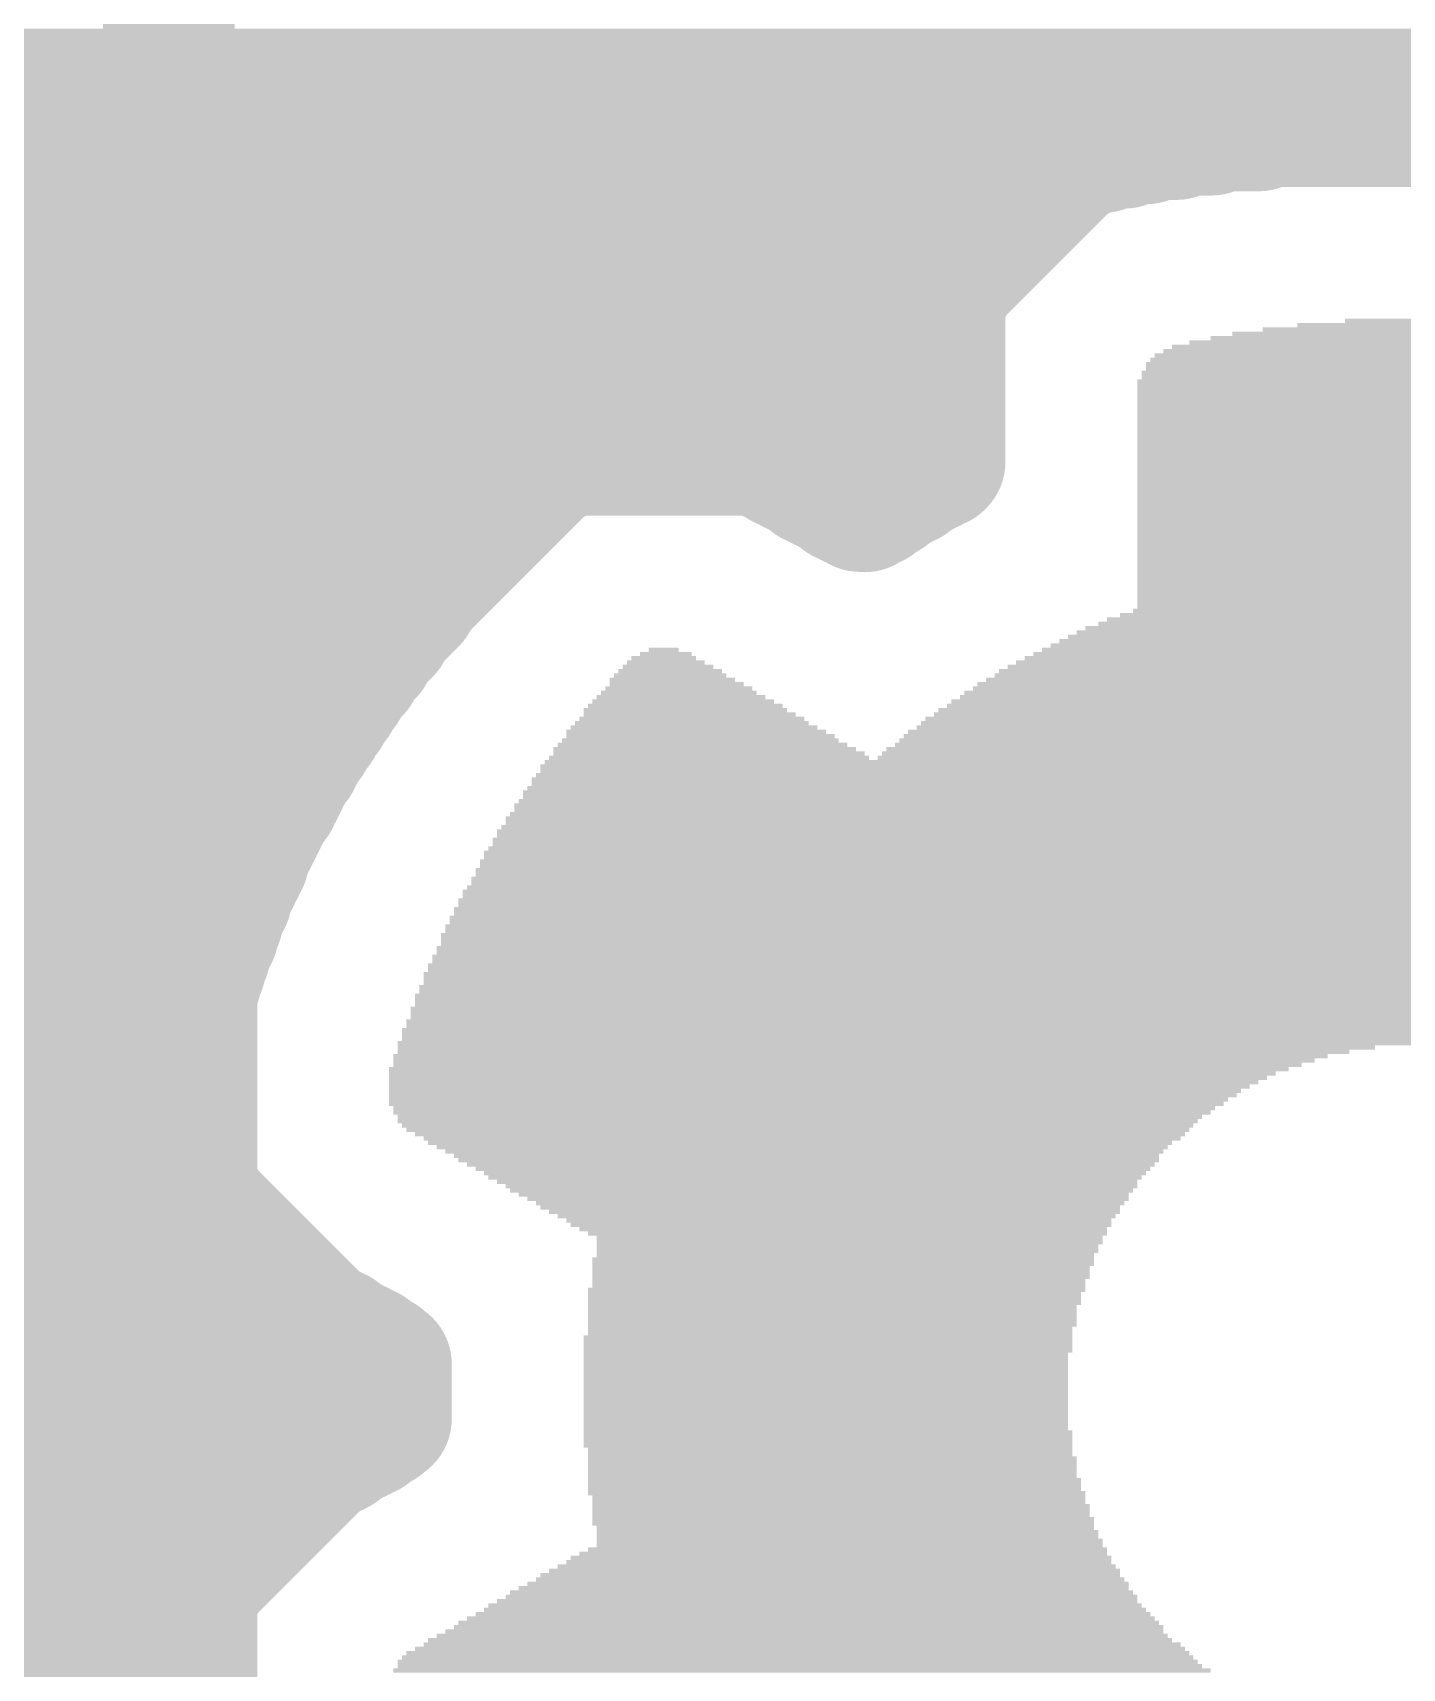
# Model space of a CAD drawing. Extents: x -0.1 to 57, y -0.1 to 41.
# Drawn here: x 40.836 to 42.419, y 3.362 to 5.253 of the extents above; entities that cross this region are included whole.
import ezdxf

# ---------------------------------------------------------------- set-up
doc = ezdxf.new("R2010")
doc.units = 0
doc.layers.add('16', color=175, linetype='CONTINUOUS')
doc.layers.add('21', color=253, linetype='CONTINUOUS')

# ---------------------------------------------------------------- blocks, each defined once
blk = doc.blocks.new('RECT')
blk.add_solid([(-0.5, -0.5), (0.5, -0.5), (-0.5, 0.5), (0.5, 0.5)])

msp = doc.modelspace()

# ---------------------------------------------------------------- linework, layer by layer
at = {"layer": '16', "const_width": 0.1524}
for points in [[(39.7241, 5.1816), (55.8466, 5.1816)], [(42.2028, 5.1461), (42.1978, 5.1411)], [(42.2528, 5.1461), (42.2028, 5.1461)], [(42.2578, 5.1511), (42.2528, 5.1461)], [(42.6072, 5.1511), (42.2578, 5.1511)], [(42.0778, 5.1261), (42.0728, 5.1211)], [(42.0978, 5.1261), (42.0778, 5.1261)], [(42.1028, 5.1311), (42.0978, 5.1261)], [(42.1228, 5.1311), (42.1028, 5.1311)], [(42.1278, 5.1361), (42.1228, 5.1311)], [(42.1578, 5.1361), (42.1278, 5.1361)], [(42.1628, 5.1411), (42.1578, 5.1361)], [(42.1978, 5.1411), (42.1628, 5.1411)], [(42.0378, 5.1111), (41.9039, 4.9772)], [(42.0428, 5.1111), (42.0378, 5.1111)], [(42.0478, 5.1161), (42.0428, 5.1111)], [(42.0528, 5.1161), (42.0478, 5.1161)], [(42.0578, 5.1211), (42.0528, 5.1161)], [(42.0728, 5.1211), (42.0578, 5.1211)], [(39.7255, 5.0292), (41.9559, 5.0292)], [(41.8989, 4.9722), (41.8939, 4.9672)], [(41.9039, 4.9772), (41.8989, 4.9722)], [(41.8939, 4.9622), (41.8889, 4.9572)], [(41.8889, 4.9572), (41.8889, 4.9522)], [(41.8939, 4.9672), (41.8939, 4.9622)], [(41.8889, 4.9522), (41.8839, 4.9472)], [(41.8839, 4.9472), (41.8839, 4.7572)], [(39.7255, 4.8768), (41.8839, 4.8768)], [(41.4428, 4.7661), (41.4378, 4.7611)], [(41.4478, 4.7661), (41.4428, 4.7661)], [(41.4528, 4.7711), (41.4478, 4.7661)], [(41.6772, 4.7711), (41.4528, 4.7711)], [(41.6822, 4.7661), (41.6772, 4.7711)], [(41.6922, 4.7661), (41.6822, 4.7661)], [(41.7022, 4.7561), (41.6922, 4.7661)], [(41.4328, 4.7611), (41.2989, 4.6272)], [(41.4378, 4.7611), (41.4328, 4.7611)], [(41.7072, 4.7561), (41.7022, 4.7561)], [(41.7122, 4.7511), (41.7072, 4.7561)], [(41.7172, 4.7511), (41.7122, 4.7511)], [(41.7222, 4.7461), (41.7172, 4.7511)], [(41.7272, 4.7461), (41.7222, 4.7461)], [(41.7372, 4.7361), (41.7272, 4.7461)], [(41.8578, 4.7461), (41.8478, 4.7361)], [(41.8628, 4.7461), (41.8578, 4.7461)], [(41.8678, 4.7511), (41.8628, 4.7461)], [(41.8728, 4.7511), (41.8678, 4.7511)], [(41.8778, 4.7561), (41.8728, 4.7511)], [(41.8828, 4.7561), (41.8778, 4.7561)], [(41.8839, 4.7572), (41.8828, 4.7561)], [(41.7422, 4.7361), (41.7372, 4.7361)], [(41.7472, 4.7311), (41.7422, 4.7361)], [(41.7522, 4.7311), (41.7472, 4.7311)], [(41.7572, 4.7261), (41.7522, 4.7311)], [(41.8328, 4.7311), (41.8278, 4.7261)], [(41.8378, 4.7311), (41.8328, 4.7311)], [(41.8428, 4.7361), (41.8378, 4.7311)], [(41.8478, 4.7361), (41.8428, 4.7361)], [(39.7255, 4.7244), (41.3961, 4.7244)], [(41.7622, 4.7261), (41.7572, 4.7261)], [(41.7722, 4.7161), (41.7622, 4.7261)], [(41.7639, 4.7244), (41.8261, 4.7244)], [(41.7772, 4.7161), (41.7722, 4.7161)], [(41.7822, 4.7111), (41.7772, 4.7161)], [(41.7872, 4.7111), (41.7822, 4.7111)], [(41.7922, 4.7061), (41.7872, 4.7111)], [(41.8028, 4.7111), (41.7975, 4.7058)], [(41.8078, 4.7111), (41.8028, 4.7111)], [(41.8178, 4.7211), (41.8078, 4.7111)], [(41.8228, 4.7211), (41.8178, 4.7211)], [(41.8278, 4.7261), (41.8228, 4.7211)], [(41.8278, 4.7261), (41.8278, 4.7261)], [(41.7972, 4.7061), (41.7922, 4.7061)], [(41.7975, 4.7058), (41.7972, 4.7061)], [(41.2889, 4.6172), (41.2839, 4.6122)], [(41.2939, 4.6222), (41.2889, 4.6172)], [(41.2989, 4.6272), (41.2939, 4.6222)], [(41.2739, 4.5972), (41.2689, 4.5922)], [(41.2789, 4.6072), (41.2739, 4.6022)], [(41.2739, 4.6022), (41.2739, 4.5972)], [(41.2839, 4.6122), (41.2789, 4.6072)], [(41.2789, 4.6072), (41.2789, 4.6072)], [(41.2539, 4.5772), (41.2489, 4.5722)], [(41.2589, 4.5822), (41.2539, 4.5772)], [(41.2639, 4.5872), (41.2589, 4.5822)], [(41.2689, 4.5922), (41.2639, 4.5872)], [(39.7255, 4.572), (41.2487, 4.572)], [(41.2389, 4.5572), (41.2339, 4.5522)], [(41.2439, 4.5622), (41.2389, 4.5572)], [(41.2489, 4.5722), (41.2439, 4.5672)], [(41.2439, 4.5672), (41.2439, 4.5622)], [(41.2239, 4.5372), (41.2189, 4.5322)], [(41.2289, 4.5472), (41.2239, 4.5422)], [(41.2239, 4.5422), (41.2239, 4.5372)], [(41.2339, 4.5522), (41.2289, 4.5472)], [(41.2289, 4.5472), (41.2289, 4.5472)], [(41.2139, 4.5272), (41.2089, 4.5222)], [(41.2089, 4.5222), (41.2089, 4.5172)], [(41.2189, 4.5322), (41.2139, 4.5272)], [(41.1989, 4.5072), (41.1939, 4.5022)], [(41.1939, 4.5022), (41.1939, 4.4972)], [(41.2039, 4.5122), (41.1989, 4.5072)], [(41.2089, 4.5172), (41.2039, 4.5122)], [(41.1839, 4.4822), (41.1789, 4.4772)], [(41.1889, 4.4922), (41.1839, 4.4872)], [(41.1839, 4.4872), (41.1839, 4.4822)], [(41.1939, 4.4972), (41.1889, 4.4922)], [(41.1689, 4.4622), (41.1639, 4.4572)], [(41.1739, 4.4672), (41.1689, 4.4622)], [(41.1789, 4.4772), (41.1739, 4.4722)], [(41.1739, 4.4722), (41.1739, 4.4672)], [(41.1589, 4.4472), (41.1539, 4.4422)], [(41.1639, 4.4522), (41.1589, 4.4472)], [(41.1639, 4.4572), (41.1639, 4.4522)], [(41.1489, 4.4322), (41.1439, 4.4272)], [(41.1439, 4.4272), (41.1439, 4.4222)], [(41.1539, 4.4372), (41.1489, 4.4322)], [(41.1539, 4.4422), (41.1539, 4.4372)], [(39.7255, 4.4196), (41.1413, 4.4196)], [(41.1339, 4.4072), (41.1289, 4.4022)], [(41.1389, 4.4122), (41.1339, 4.4072)], [(41.1339, 4.4072), (41.1339, 4.4072)], [(41.1439, 4.4222), (41.1389, 4.4172)], [(41.1389, 4.4172), (41.1389, 4.4122)], [(41.1239, 4.3872), (41.1189, 4.3822)], [(41.1289, 4.3972), (41.1239, 4.3922)], [(41.1239, 4.3922), (41.1239, 4.3872)], [(41.1289, 4.4022), (41.1289, 4.3972)], [(41.1139, 4.3672), (41.1089, 4.3622)], [(41.1189, 4.3772), (41.1139, 4.3722)], [(41.1139, 4.3722), (41.1139, 4.3672)], [(41.1189, 4.3822), (41.1189, 4.3772)], [(41.1039, 4.3522), (41.0989, 4.3472)], [(41.1089, 4.3622), (41.1039, 4.3572)], [(41.1039, 4.3572), (41.1039, 4.3522)], [(41.0939, 4.3322), (41.0889, 4.3272)], [(41.0989, 4.3422), (41.0939, 4.3372)], [(41.0939, 4.3372), (41.0939, 4.3322)], [(41.0989, 4.3472), (41.0989, 4.3422)], [(41.0839, 4.3122), (41.0789, 4.3072)], [(41.0889, 4.3222), (41.0839, 4.3172)], [(41.0839, 4.3172), (41.0839, 4.3122)], [(41.0889, 4.3272), (41.0889, 4.3222)], [(41.0789, 4.2972), (41.0739, 4.2922)], [(41.0739, 4.2922), (41.0739, 4.2872)], [(41.0789, 4.3072), (41.0789, 4.2972)], [(41.0689, 4.2772), (41.0639, 4.2722)], [(41.0739, 4.2872), (41.0689, 4.2822)], [(41.0689, 4.2822), (41.0689, 4.2772)], [(39.7255, 4.2672), (41.0639, 4.2672)], [(41.0639, 4.2672), (41.0589, 4.2622)], [(41.0589, 4.2622), (41.0589, 4.2522)], [(41.0639, 4.2722), (41.0639, 4.2672)], [(41.0539, 4.2422), (41.0489, 4.2372)], [(41.0489, 4.2372), (41.0489, 4.2272)], [(41.0589, 4.2522), (41.0539, 4.2472)], [(41.0539, 4.2472), (41.0539, 4.2422)], [(41.0489, 4.2272), (41.0439, 4.2222)], [(41.0439, 4.2222), (41.0439, 4.2122)], [(41.0389, 4.2022), (41.0339, 4.1972)], [(41.0339, 4.1972), (41.0339, 4.1872)], [(41.0439, 4.2122), (41.0389, 4.2072)], [(41.0389, 4.2072), (41.0389, 4.2022)], [(41.0339, 4.1872), (41.0289, 4.1822)], [(41.0289, 4.1822), (41.0289, 4.1722)], [(41.0289, 4.1722), (41.0239, 4.1672)], [(41.0239, 4.1672), (41.0239, 4.1572)], [(41.0239, 4.1572), (41.0189, 4.1522)], [(41.0189, 4.1522), (41.0189, 3.9178)], [(38.5762, 4.1148), (41.0189, 4.1148)], [(39.7255, 3.9624), (41.0189, 3.9624)], [(41.0189, 3.9178), (41.0239, 3.9128)], [(41.0239, 3.9128), (41.0239, 3.9078)], [(41.0239, 3.9078), (41.0289, 3.9028)], [(41.0289, 3.9028), (41.0289, 3.8978)], [(41.0289, 3.8978), (41.1628, 3.7639)], [(39.7255, 3.81), (41.1167, 3.81)], [(41.1628, 3.7639), (41.1678, 3.7589)], [(41.1678, 3.7589), (41.1728, 3.7539)], [(41.1728, 3.7539), (41.1778, 3.7539)], [(41.1778, 3.7539), (41.1828, 3.7489)], [(41.1828, 3.7489), (41.1878, 3.7489)], [(41.1878, 3.7489), (41.1928, 3.7439)], [(41.1928, 3.7439), (41.1978, 3.7389)], [(41.1978, 3.7389), (41.2028, 3.7389)], [(41.2028, 3.7389), (41.2078, 3.7339)], [(41.2078, 3.7339), (41.2128, 3.7339)], [(41.2128, 3.7339), (41.2178, 3.7289)], [(41.2178, 3.7289), (41.2228, 3.7289)], [(41.2228, 3.7289), (41.2278, 3.7239)], [(41.2278, 3.7239), (41.2328, 3.7189)], [(41.2328, 3.7189), (41.2378, 3.7189)], [(41.2378, 3.7189), (41.2428, 3.7139)], [(41.2428, 3.7139), (41.2439, 3.7139)], [(41.2439, 3.7139), (41.2439, 3.6511)], [(39.7255, 3.6576), (41.2439, 3.6576)], [(41.2428, 3.6511), (41.2378, 3.6461)], [(41.2439, 3.6511), (41.2428, 3.6511)], [(41.2078, 3.6311), (41.2028, 3.6261)], [(41.2128, 3.6311), (41.2078, 3.6311)], [(41.2178, 3.6361), (41.2128, 3.6311)], [(41.2228, 3.6361), (41.2178, 3.6361)], [(41.2328, 3.6461), (41.2228, 3.6361)], [(41.2378, 3.6461), (41.2328, 3.6461)], [(41.1728, 3.6111), (41.0389, 3.4772)], [(41.1778, 3.6111), (41.1728, 3.6111)], [(41.1828, 3.6161), (41.1778, 3.6111)], [(41.1878, 3.6161), (41.1828, 3.6161)], [(41.1978, 3.6261), (41.1878, 3.6161)], [(41.2028, 3.6261), (41.1978, 3.6261)], [(39.7255, 3.5052), (41.0669, 3.5052)], [(41.0289, 3.4622), (41.0239, 3.4572)], [(41.0339, 3.4722), (41.0289, 3.4672)], [(41.0289, 3.4672), (41.0289, 3.4622)], [(41.0389, 3.4772), (41.0339, 3.4722)], [(41.0239, 3.4522), (41.0189, 3.4472)], [(41.0189, 3.4472), (41.0189, 3.2128)], [(41.0239, 3.4572), (41.0239, 3.4522)], [(39.7255, 3.3528), (41.0189, 3.3528)]]:
    msp.add_lwpolyline(points, dxfattribs=at)
at = {"layer": '16', "const_width": 0.0762}
for points in [[(42.2028, 5.1842, 1), (42.2028, 5.108)], [(42.2298, 5.1192, 1), (42.1759, 5.173)], [(42.2578, 5.1892, 1), (42.2578, 5.113)], [(42.2848, 5.1242, 1), (42.2309, 5.178)], [(42.2528, 5.108, 1), (42.2528, 5.1842)], [(42.0778, 5.1642, 1), (42.0778, 5.088)], [(42.1048, 5.0992, 1), (42.0509, 5.153)], [(42.1028, 5.1692, 1), (42.1028, 5.093)], [(42.1298, 5.1042, 1), (42.0759, 5.158)], [(42.1278, 5.1742, 1), (42.1278, 5.098)], [(42.0978, 5.088, 1), (42.0978, 5.1642)], [(42.1548, 5.1092, 1), (42.1009, 5.163)], [(42.1309, 5.163, 1), (42.1848, 5.1092)], [(42.1228, 5.093, 1), (42.1228, 5.1692)], [(42.1628, 5.1792, 1), (42.1628, 5.103)], [(42.1898, 5.1142, 1), (42.1359, 5.168)], [(42.1578, 5.098, 1), (42.1578, 5.1742)], [(42.1709, 5.168, 1), (42.2248, 5.1142)], [(42.1978, 5.103, 1), (42.1978, 5.1792)], [(42.2259, 5.173, 1), (42.2798, 5.1192)], [(42.0378, 5.1492, 1), (42.0378, 5.073)], [(42.0478, 5.1542, 1), (42.0478, 5.078)], [(42.0648, 5.0842, 1), (42.0109, 5.138)], [(42.0259, 5.143, 1), (42.0798, 5.0892)], [(42.0578, 5.1592, 1), (42.0578, 5.083)], [(42.0748, 5.0892, 1), (42.0209, 5.143)], [(42.0848, 5.0942, 1), (42.0309, 5.148)], [(42.0459, 5.148, 1), (42.0998, 5.0942)], [(42.0428, 5.073, 1), (42.0428, 5.1492)], [(42.0528, 5.078, 1), (42.0528, 5.1542)], [(42.0709, 5.153, 1), (42.1248, 5.0992)], [(42.0728, 5.083, 1), (42.0728, 5.1592)], [(42.0959, 5.158, 1), (42.1498, 5.1042)], [(42.0159, 5.138, 1), (42.0698, 5.0842)], [(41.9559, 4.9911, 1), (41.9559, 5.0673)], [(41.9258, 4.9452, 1), (41.872, 4.9991)], [(41.9308, 4.9502, 1), (41.877, 5.0041)], [(41.927, 4.9572, 1), (41.8508, 4.9572)], [(41.932, 4.9672, 1), (41.8558, 4.9672)], [(41.867, 4.9941, 1), (41.9208, 4.9402)], [(41.872, 4.9991, 1), (41.9258, 4.9452)], [(41.877, 5.0041, 1), (41.9308, 4.9502)], [(41.9208, 4.9352, 1), (41.867, 4.9891)], [(41.922, 4.9472, 1), (41.8458, 4.9472)], [(41.857, 4.9741, 1), (41.9108, 4.9202)], [(41.862, 4.9841, 1), (41.9158, 4.9302)], [(41.9158, 4.9252, 1), (41.862, 4.9791)], [(41.8558, 4.9622, 1), (41.932, 4.9622)], [(41.8508, 4.9522, 1), (41.927, 4.9522)], [(41.8839, 4.8387, 1), (41.8839, 4.9149)], [(41.4428, 4.8042, 1), (41.4428, 4.728)], [(41.4528, 4.8092, 1), (41.4528, 4.733)], [(41.4698, 4.7392, 1), (41.4159, 4.793)], [(41.4798, 4.7442, 1), (41.4259, 4.798)], [(41.4478, 4.728, 1), (41.4478, 4.8042)], [(41.7041, 4.798, 1), (41.6502, 4.7442)], [(41.6822, 4.8042, 1), (41.6822, 4.728)], [(41.7191, 4.793, 1), (41.6652, 4.7392)], [(41.6772, 4.733, 1), (41.6772, 4.8092)], [(41.6922, 4.728, 1), (41.6922, 4.8042)], [(41.4328, 4.7992, 1), (41.4328, 4.723)], [(41.4109, 4.788, 1), (41.4648, 4.7342)], [(41.4598, 4.7342, 1), (41.4059, 4.788)], [(41.4209, 4.793, 1), (41.4748, 4.7392)], [(41.4378, 4.723, 1), (41.4378, 4.7992)], [(41.6552, 4.7392, 1), (41.7091, 4.793)], [(41.7022, 4.7942, 1), (41.7022, 4.718)], [(41.7341, 4.783, 1), (41.6802, 4.7292)], [(41.7122, 4.7892, 1), (41.7122, 4.713)], [(41.7441, 4.778, 1), (41.6902, 4.7242)], [(41.7222, 4.7842, 1), (41.7222, 4.708)], [(41.7541, 4.773, 1), (41.7002, 4.7192)], [(41.7072, 4.718, 1), (41.7072, 4.7942)], [(41.7172, 4.713, 1), (41.7172, 4.7892)], [(41.7272, 4.708, 1), (41.7272, 4.7842)], [(41.8578, 4.7842, 1), (41.8578, 4.708)], [(41.8678, 4.7892, 1), (41.8678, 4.713)], [(41.8848, 4.7192, 1), (41.8309, 4.773)], [(41.8778, 4.7942, 1), (41.8778, 4.718)], [(41.8948, 4.7242, 1), (41.8409, 4.778)], [(41.9048, 4.7292, 1), (41.8509, 4.783)], [(41.9108, 4.7302, 1), (41.857, 4.7842)], [(41.8628, 4.708, 1), (41.8628, 4.7842)], [(41.8728, 4.713, 1), (41.8728, 4.7892)], [(41.8828, 4.718, 1), (41.8828, 4.7942)], [(41.6752, 4.7292, 1), (41.7291, 4.783)], [(41.6852, 4.7242, 1), (41.7391, 4.778)], [(41.6952, 4.7192, 1), (41.7491, 4.773)], [(41.7372, 4.7742, 1), (41.7372, 4.698)], [(41.7691, 4.763, 1), (41.7152, 4.7092)], [(41.7472, 4.7692, 1), (41.7472, 4.693)], [(41.7791, 4.758, 1), (41.7252, 4.7042)], [(41.7422, 4.698, 1), (41.7422, 4.7742)], [(41.7522, 4.693, 1), (41.7522, 4.7692)], [(41.8328, 4.7692, 1), (41.8328, 4.693)], [(41.8428, 4.7742, 1), (41.8428, 4.698)], [(41.8598, 4.7042, 1), (41.8059, 4.758)], [(41.8698, 4.7092, 1), (41.8159, 4.763)], [(41.8359, 4.773, 1), (41.8898, 4.7192)], [(41.8459, 4.778, 1), (41.8998, 4.7242)], [(41.8378, 4.693, 1), (41.8378, 4.7692)], [(41.8559, 4.7831, 1), (41.9097, 4.7291)], [(41.8478, 4.698, 1), (41.8478, 4.7742)], [(41.3961, 4.6863, 1), (41.3961, 4.7625)], [(41.7102, 4.7092, 1), (41.7641, 4.763)], [(41.7572, 4.7642, 1), (41.7572, 4.688)], [(41.7202, 4.7042, 1), (41.7741, 4.758)], [(41.7891, 4.753, 1), (41.7352, 4.6992)], [(41.7639, 4.7625, 1), (41.7639, 4.6863)], [(41.7302, 4.6992, 1), (41.7841, 4.753)], [(41.7722, 4.7542, 1), (41.7722, 4.678)], [(41.8041, 4.743, 1), (41.7502, 4.6892)], [(41.7822, 4.7492, 1), (41.7822, 4.673)], [(41.8141, 4.738, 1), (41.7602, 4.6842)], [(41.7622, 4.688, 1), (41.7622, 4.7642)], [(41.8028, 4.7492, 1), (41.8028, 4.673)], [(41.8298, 4.6842, 1), (41.7759, 4.738)], [(41.7772, 4.678, 1), (41.7772, 4.7542)], [(41.8178, 4.7592, 1), (41.8178, 4.683)], [(41.7959, 4.748, 1), (41.8498, 4.6942)], [(41.7872, 4.673, 1), (41.7872, 4.7492)], [(41.8278, 4.7642, 1), (41.8278, 4.688)], [(41.8009, 4.753, 1), (41.8548, 4.6992)], [(41.8448, 4.6942, 1), (41.7909, 4.748)], [(41.8109, 4.758, 1), (41.8648, 4.7042)], [(41.8548, 4.6992, 1), (41.8009, 4.753)], [(41.8078, 4.673, 1), (41.8078, 4.7492)], [(41.8209, 4.763, 1), (41.8748, 4.7092)], [(41.8228, 4.683, 1), (41.8228, 4.7592)], [(41.8261, 4.6863, 1), (41.8261, 4.7625)], [(41.8278, 4.688, 1), (41.8278, 4.7642)], [(41.8458, 4.7572, 1), (41.922, 4.7572)], [(41.7452, 4.6892, 1), (41.7991, 4.743)], [(41.7922, 4.7442, 1), (41.7922, 4.668)], [(41.7552, 4.6842, 1), (41.8091, 4.738)], [(41.8243, 4.7329, 1), (41.7701, 4.6793)], [(41.7706, 4.7327, 1), (41.8244, 4.6788)], [(41.7652, 4.6792, 1), (41.8191, 4.733)], [(41.7809, 4.738, 1), (41.8348, 4.6842)], [(41.7704, 4.679, 1), (41.8246, 4.7326)], [(41.7972, 4.668, 1), (41.7972, 4.7442)], [(41.272, 4.6541, 1), (41.3258, 4.6002)], [(41.3158, 4.5902, 1), (41.262, 4.6441)], [(41.3208, 4.5952, 1), (41.267, 4.6491)], [(41.3258, 4.6002, 1), (41.272, 4.6541)], [(41.312, 4.6022, 1), (41.2358, 4.6022)], [(41.317, 4.6072, 1), (41.2408, 4.6072)], [(41.252, 4.6341, 1), (41.3058, 4.5802)], [(41.257, 4.6391, 1), (41.3108, 4.5852)], [(41.3008, 4.5702, 1), (41.247, 4.6241)], [(41.262, 4.6441, 1), (41.3158, 4.5902)], [(41.3058, 4.5802, 1), (41.252, 4.6341)], [(41.267, 4.6491, 1), (41.3208, 4.5952)], [(41.3108, 4.5852, 1), (41.257, 4.6391)], [(41.237, 4.6141, 1), (41.2908, 4.5602)], [(41.2808, 4.5502, 1), (41.227, 4.6041)], [(41.242, 4.6191, 1), (41.2958, 4.5652)], [(41.2858, 4.5552, 1), (41.232, 4.6091)], [(41.247, 4.6291, 1), (41.3008, 4.5752)], [(41.2908, 4.5602, 1), (41.237, 4.6141)], [(41.2958, 4.5652, 1), (41.242, 4.6191)], [(41.282, 4.5672, 1), (41.2058, 4.5672)], [(41.222, 4.5991, 1), (41.2758, 4.5452)], [(41.2658, 4.5302, 1), (41.212, 4.5841)], [(41.227, 4.6041, 1), (41.2808, 4.5502)], [(41.2708, 4.5352, 1), (41.217, 4.5891)], [(41.232, 4.6091, 1), (41.2858, 4.5552)], [(41.2758, 4.5452, 1), (41.222, 4.5991)], [(41.2358, 4.5972, 1), (41.312, 4.5972)], [(41.2408, 4.6072, 1), (41.317, 4.6072)], [(41.2487, 4.5339, 1), (41.2487, 4.6101)], [(41.262, 4.5422, 1), (41.1858, 4.5422)], [(41.267, 4.5472, 1), (41.1908, 4.5472)], [(41.207, 4.5791, 1), (41.2608, 4.5252)], [(41.2508, 4.5102, 1), (41.197, 4.5641)], [(41.212, 4.5841, 1), (41.2658, 4.5302)], [(41.2558, 4.5202, 1), (41.202, 4.5741)], [(41.217, 4.5941, 1), (41.2708, 4.5402)], [(41.2608, 4.5252, 1), (41.207, 4.5791)], [(41.247, 4.5222, 1), (41.1708, 4.5222)], [(41.192, 4.5591, 1), (41.2458, 4.5052)], [(41.197, 4.5691, 1), (41.2508, 4.5152)], [(41.2408, 4.5002, 1), (41.187, 4.5541)], [(41.202, 4.5741, 1), (41.2558, 4.5202)], [(41.2458, 4.5052, 1), (41.192, 4.5591)], [(41.2058, 4.5622, 1), (41.282, 4.5622)], [(41.232, 4.5022, 1), (41.1558, 4.5022)], [(41.177, 4.5391, 1), (41.2308, 4.4852)], [(41.182, 4.5491, 1), (41.2358, 4.4952)], [(41.2258, 4.4802, 1), (41.172, 4.5341)], [(41.187, 4.5541, 1), (41.2408, 4.5002)], [(41.2308, 4.4852, 1), (41.177, 4.5391)], [(41.2358, 4.4902, 1), (41.182, 4.5441)], [(41.1908, 4.5472, 1), (41.267, 4.5472)], [(41.222, 4.4872, 1), (41.1458, 4.4872)], [(41.162, 4.5191, 1), (41.2158, 4.4652)], [(41.167, 4.5291, 1), (41.2208, 4.4752)], [(41.2108, 4.4552, 1), (41.157, 4.5091)], [(41.172, 4.5341, 1), (41.2258, 4.4802)], [(41.2158, 4.4652, 1), (41.162, 4.5191)], [(41.2208, 4.4702, 1), (41.167, 4.5241)], [(41.1858, 4.5372, 1), (41.262, 4.5372)], [(41.212, 4.4722, 1), (41.1358, 4.4722)], [(41.152, 4.5041, 1), (41.2058, 4.4502)], [(41.1958, 4.4352, 1), (41.142, 4.4891)], [(41.157, 4.5141, 1), (41.2108, 4.4602)], [(41.2008, 4.4402, 1), (41.147, 4.4941)], [(41.2058, 4.4502, 1), (41.152, 4.5041)], [(41.1708, 4.5172, 1), (41.247, 4.5172)], [(41.202, 4.4572, 1), (41.1258, 4.4572)], [(41.137, 4.4841, 1), (41.1908, 4.4302)], [(41.142, 4.4891, 1), (41.1958, 4.4352)], [(41.1858, 4.4202, 1), (41.132, 4.4741)], [(41.147, 4.4991, 1), (41.2008, 4.4452)], [(41.1908, 4.4252, 1), (41.137, 4.4791)], [(41.1458, 4.4822, 1), (41.222, 4.4822)], [(41.1558, 4.4972, 1), (41.232, 4.4972)], [(41.182, 4.4272, 1), (41.1058, 4.4272)], [(41.192, 4.4422, 1), (41.1158, 4.4422)], [(41.127, 4.4691, 1), (41.1808, 4.4152)], [(41.132, 4.4741, 1), (41.1858, 4.4202)], [(41.1758, 4.4052, 1), (41.122, 4.4591)], [(41.1808, 4.4102, 1), (41.127, 4.4641)], [(41.1358, 4.4672, 1), (41.212, 4.4672)], [(41.172, 4.4072, 1), (41.0958, 4.4072)], [(41.177, 4.4172, 1), (41.1008, 4.4172)], [(41.112, 4.4441, 1), (41.1658, 4.3902)], [(41.117, 4.4541, 1), (41.1708, 4.4002)], [(41.1608, 4.3802, 1), (41.107, 4.4341)], [(41.122, 4.4591, 1), (41.1758, 4.4052)], [(41.1658, 4.3852, 1), (41.112, 4.4391)], [(41.1708, 4.3952, 1), (41.117, 4.4491)], [(41.1258, 4.4522, 1), (41.202, 4.4522)], [(41.1413, 4.3815, 1), (41.1413, 4.4577)], [(41.162, 4.3922, 1), (41.0858, 4.3922)], [(41.167, 4.4022, 1), (41.0908, 4.4022)], [(41.102, 4.4291, 1), (41.1558, 4.3752)], [(41.107, 4.4341, 1), (41.1608, 4.3802)], [(41.1508, 4.3602, 1), (41.097, 4.4141)], [(41.1558, 4.3702, 1), (41.102, 4.4241)], [(41.1158, 4.4372, 1), (41.192, 4.4372)], [(41.152, 4.3722, 1), (41.0758, 4.3722)], [(41.157, 4.3822, 1), (41.0808, 4.3822)], [(41.092, 4.4091, 1), (41.1458, 4.3552)], [(41.097, 4.4191, 1), (41.1508, 4.3652)], [(41.1408, 4.3402, 1), (41.087, 4.3941)], [(41.1458, 4.3502, 1), (41.092, 4.4041)], [(41.0958, 4.4072, 1), (41.172, 4.4072)], [(41.1008, 4.4122, 1), (41.177, 4.4122)], [(41.1058, 4.4222, 1), (41.182, 4.4222)], [(41.142, 4.3572, 1), (41.0658, 4.3572)], [(41.082, 4.3891, 1), (41.1358, 4.3352)], [(41.087, 4.3991, 1), (41.1408, 4.3452)], [(41.1308, 4.3252, 1), (41.077, 4.3791)], [(41.1358, 4.3352, 1), (41.082, 4.3891)], [(41.0858, 4.3872, 1), (41.162, 4.3872)], [(41.0908, 4.3972, 1), (41.167, 4.3972)], [(41.132, 4.3372, 1), (41.0558, 4.3372)], [(41.137, 4.3472, 1), (41.0608, 4.3472)], [(41.072, 4.3741, 1), (41.1258, 4.3202)], [(41.077, 4.3841, 1), (41.1308, 4.3302)], [(41.1208, 4.3052, 1), (41.067, 4.3591)], [(41.1258, 4.3152, 1), (41.072, 4.3691)], [(41.0808, 4.3772, 1), (41.157, 4.3772)], [(41.122, 4.3172, 1), (41.0458, 4.3172)], [(41.127, 4.3272, 1), (41.0508, 4.3272)], [(41.062, 4.3541, 1), (41.1158, 4.3002)], [(41.067, 4.3641, 1), (41.1208, 4.3102)], [(41.1108, 4.2852, 1), (41.057, 4.3391)], [(41.1158, 4.2952, 1), (41.062, 4.3491)], [(41.0658, 4.3522, 1), (41.142, 4.3522)], [(41.0758, 4.3672, 1), (41.152, 4.3672)], [(41.112, 4.2922, 1), (41.0358, 4.2922)], [(41.117, 4.3072, 1), (41.0408, 4.3072)], [(41.052, 4.3341, 1), (41.1058, 4.2802)], [(41.057, 4.3441, 1), (41.1108, 4.2902)], [(41.1058, 4.2702, 1), (41.052, 4.3241)], [(41.0558, 4.3322, 1), (41.132, 4.3322)], [(41.0608, 4.3422, 1), (41.137, 4.3422)], [(41.107, 4.2822, 1), (41.0308, 4.2822)], [(41.047, 4.3191, 1), (41.1008, 4.2652)], [(41.0958, 4.2502, 1), (41.042, 4.3041)], [(41.0458, 4.3122, 1), (41.122, 4.3122)], [(41.1008, 4.2602, 1), (41.047, 4.3141)], [(41.0508, 4.3222, 1), (41.127, 4.3222)], [(41.097, 4.2622, 1), (41.0208, 4.2622)], [(41.102, 4.2722, 1), (41.0258, 4.2722)], [(41.037, 4.2991, 1), (41.0908, 4.2452)], [(41.042, 4.3091, 1), (41.0958, 4.2552)], [(41.0908, 4.2402, 1), (41.037, 4.2941)], [(41.0408, 4.2972, 1), (41.117, 4.2972)], [(41.0639, 4.2291, 1), (41.0639, 4.3053)], [(41.087, 4.2372, 1), (41.0108, 4.2372)], [(41.092, 4.2472, 1), (41.0158, 4.2472)], [(41.027, 4.2741, 1), (41.0808, 4.2202)], [(41.032, 4.2891, 1), (41.0858, 4.2352)], [(41.0808, 4.2152, 1), (41.027, 4.2691)], [(41.0308, 4.2772, 1), (41.107, 4.2772)], [(41.0858, 4.2252, 1), (41.032, 4.2791)], [(41.0358, 4.2872, 1), (41.112, 4.2872)], [(41.082, 4.2222, 1), (41.0058, 4.2222)], [(41.022, 4.2641, 1), (41.0758, 4.2102)], [(41.0758, 4.2002, 1), (41.022, 4.2541)], [(41.0258, 4.2672, 1), (41.102, 4.2672)], [(41.072, 4.1972, 1), (40.9958, 4.1972)], [(41.077, 4.2072, 1), (41.0008, 4.2072)], [(41.017, 4.2491, 1), (41.0708, 4.1952)], [(41.0658, 4.1752, 1), (41.012, 4.2291)], [(41.0158, 4.2422, 1), (41.092, 4.2422)], [(41.0708, 4.1852, 1), (41.017, 4.2391)], [(41.0208, 4.2522, 1), (41.097, 4.2522)], [(41.067, 4.1822, 1), (40.9908, 4.1822)], [(41.007, 4.2241, 1), (41.0608, 4.1702)], [(41.012, 4.2341, 1), (41.0658, 4.1802)], [(41.0608, 4.1602, 1), (41.007, 4.2141)], [(41.0108, 4.2272, 1), (41.087, 4.2272)], [(41.062, 4.1672, 1), (40.9858, 4.1672)], [(41.002, 4.2091, 1), (41.0558, 4.1552)], [(41.0008, 4.2022, 1), (41.077, 4.2022)], [(41.0558, 4.1452, 1), (41.002, 4.1991)], [(41.0058, 4.2122, 1), (41.082, 4.2122)], [(41.057, 4.1522, 1), (40.9808, 4.1522)], [(40.992, 4.1791, 1), (41.0458, 4.1252)], [(40.997, 4.1941, 1), (41.0508, 4.1402)], [(40.9958, 4.1872, 1), (41.072, 4.1872)], [(41.0508, 4.1302, 1), (40.997, 4.1841)], [(40.9908, 4.1722, 1), (41.067, 4.1722)], [(40.9858, 4.1572, 1), (41.062, 4.1572)], [(41.0189, 4.0767, 1), (41.0189, 4.1529)], [(41.0189, 3.9243, 1), (41.0189, 4.0005)], [(41.0458, 3.9448, 1), (40.992, 3.8909)], [(41.062, 3.9128, 1), (40.9858, 3.9128)], [(41.0508, 3.9348, 1), (40.997, 3.8809)], [(41.067, 3.9028, 1), (40.9908, 3.9028)], [(41.0558, 3.9248, 1), (41.002, 3.8709)], [(40.997, 3.8859, 1), (41.0508, 3.9398)], [(40.9808, 3.9178, 1), (41.057, 3.9178)], [(41.002, 3.8759, 1), (41.0558, 3.9298)], [(40.9858, 3.9078, 1), (41.062, 3.9078)], [(40.9908, 3.8978, 1), (41.067, 3.8978)], [(41.1167, 3.7719, 1), (41.1167, 3.8481)], [(41.1898, 3.7908, 1), (41.1359, 3.737)], [(41.1948, 3.7858, 1), (41.1409, 3.732)], [(41.1728, 3.792, 1), (41.1728, 3.7158)], [(41.1359, 3.737, 1), (41.1898, 3.7908)], [(41.2048, 3.7808, 1), (41.1509, 3.727)], [(41.1409, 3.732, 1), (41.1948, 3.7858)], [(41.1828, 3.787, 1), (41.1828, 3.7108)], [(41.2148, 3.7758, 1), (41.1609, 3.722)], [(41.2198, 3.7708, 1), (41.1659, 3.717)], [(41.1778, 3.7158, 1), (41.1778, 3.792)], [(41.1878, 3.7108, 1), (41.1878, 3.787)], [(41.1459, 3.727, 1), (41.1998, 3.7808)], [(41.1559, 3.722, 1), (41.2098, 3.7758)], [(41.1978, 3.777, 1), (41.1978, 3.7008)], [(41.2298, 3.7658, 1), (41.1759, 3.712)], [(41.1659, 3.717, 1), (41.2198, 3.7708)], [(41.2078, 3.772, 1), (41.2078, 3.6958)], [(41.1709, 3.712, 1), (41.2248, 3.7658)], [(41.2398, 3.7608, 1), (41.1859, 3.707)], [(41.2178, 3.767, 1), (41.2178, 3.6908)], [(41.2498, 3.7558, 1), (41.1959, 3.702)], [(41.2028, 3.7008, 1), (41.2028, 3.777)], [(41.2128, 3.6958, 1), (41.2128, 3.772)], [(41.2228, 3.6908, 1), (41.2228, 3.767)], [(41.1809, 3.707, 1), (41.2348, 3.7608)], [(41.2548, 3.7508, 1), (41.2009, 3.697)], [(41.1909, 3.702, 1), (41.2448, 3.7558)], [(41.2328, 3.757, 1), (41.2328, 3.6808)], [(41.2648, 3.7458, 1), (41.2109, 3.692)], [(41.2009, 3.697, 1), (41.2548, 3.7508)], [(41.2428, 3.752, 1), (41.2428, 3.6758)], [(41.282, 3.7139, 1), (41.2058, 3.7139)], [(41.2059, 3.692, 1), (41.2598, 3.7458)], [(41.2378, 3.6808, 1), (41.2378, 3.757)], [(41.2439, 3.6758, 1), (41.2439, 3.752)], [(41.2159, 3.687, 1), (41.2698, 3.7408)], [(41.2428, 3.6892, 1), (41.2428, 3.613)], [(41.2698, 3.6242, 1), (41.2159, 3.678)], [(41.2439, 3.6195, 1), (41.2439, 3.6957)], [(41.2439, 3.613, 1), (41.2439, 3.6892)], [(41.2078, 3.6692, 1), (41.2078, 3.593)], [(41.2178, 3.6742, 1), (41.2178, 3.598)], [(41.2348, 3.6042, 1), (41.1809, 3.658)], [(41.2448, 3.6092, 1), (41.1909, 3.663)], [(41.2328, 3.6842, 1), (41.2328, 3.608)], [(41.2109, 3.673, 1), (41.2648, 3.6192)], [(41.2598, 3.6192, 1), (41.2059, 3.673)], [(41.2128, 3.593, 1), (41.2128, 3.6692)], [(41.2228, 3.598, 1), (41.2228, 3.6742)], [(41.2378, 3.608, 1), (41.2378, 3.6842)], [(41.1728, 3.6492, 1), (41.1728, 3.573)], [(41.1828, 3.6542, 1), (41.1828, 3.578)], [(41.1998, 3.5842, 1), (41.1459, 3.638)], [(41.2098, 3.5892, 1), (41.1559, 3.643)], [(41.1978, 3.6642, 1), (41.1978, 3.588)], [(41.1759, 3.653, 1), (41.2298, 3.5992)], [(41.2248, 3.5992, 1), (41.1709, 3.653)], [(41.1859, 3.658, 1), (41.2398, 3.6042)], [(41.1778, 3.573, 1), (41.1778, 3.6492)], [(41.1959, 3.663, 1), (41.2498, 3.6092)], [(41.1878, 3.578, 1), (41.1878, 3.6542)], [(41.2028, 3.588, 1), (41.2028, 3.6642)], [(41.2058, 3.6511, 1), (41.282, 3.6511)], [(41.1509, 3.638, 1), (41.2048, 3.5842)], [(41.1609, 3.643, 1), (41.2148, 3.5892)], [(41.0669, 3.4671, 1), (41.0669, 3.5433)], [(41.067, 3.4672, 1), (40.9908, 3.4672)], [(41.007, 3.4991, 1), (41.0608, 3.4452)], [(41.012, 3.5041, 1), (41.0658, 3.4502)], [(41.0558, 3.4352, 1), (41.002, 3.4891)], [(41.0608, 3.4452, 1), (41.007, 3.4991)], [(41.0658, 3.4502, 1), (41.012, 3.5041)], [(41.057, 3.4472, 1), (40.9808, 3.4472)], [(41.062, 3.4572, 1), (40.9858, 3.4572)], [(40.997, 3.4841, 1), (41.0508, 3.4302)], [(41.002, 3.4941, 1), (41.0558, 3.4402)], [(41.0508, 3.4252, 1), (40.997, 3.4791)], [(40.992, 3.4741, 1), (41.0458, 3.4202)], [(40.9908, 3.4622, 1), (41.067, 3.4622)], [(40.9858, 3.4522, 1), (41.062, 3.4522)], [(41.0189, 3.3147, 1), (41.0189, 3.3909)]]:
    msp.add_lwpolyline(points, format="xyb", dxfattribs=at)
at = {"layer": '21', "const_width": 0.1524}
msp.add_lwpolyline([(40.993, 8.9816), (40.993, 2.3776)], dxfattribs=at)

# ---------------------------------------------------------------- block references
at = {"layer": '16', "yscale": 0.005}
for p, xscale in [((42.4325, 4.915), 0.27), ((42.4325, 4.92), 0.16), ((42.4325, 4.895), 0.52), ((42.4325, 4.9), 0.47), ((42.4325, 4.905), 0.42), ((42.4325, 4.91), 0.35), ((42.4325, 4.88), 0.6), ((42.4325, 4.885), 0.58), ((42.4325, 4.89), 0.56), ((42.4325, 4.86), 0.63), ((42.4325, 4.87), 0.62), ((42.4325, 4.865), 0.62), ((42.4325, 4.875), 0.61), ((42.4325, 4.85), 0.64), ((42.4325, 4.845), 0.64), ((42.4325, 4.84), 0.64), ((42.4325, 4.855), 0.63), ((42.4325, 4.835), 0.64), ((42.4325, 4.83), 0.64), ((42.4325, 4.825), 0.64), ((42.4325, 4.82), 0.64), ((42.4325, 4.815), 0.64), ((42.4325, 4.81), 0.64), ((42.4325, 4.805), 0.64), ((42.4325, 4.8), 0.64), ((42.4325, 4.795), 0.64), ((42.4325, 4.79), 0.64), ((42.4325, 4.785), 0.64), ((42.4325, 4.78), 0.64), ((42.4325, 4.775), 0.64), ((42.4325, 4.77), 0.64), ((42.4325, 4.765), 0.64), ((42.4325, 4.76), 0.64), ((42.4325, 4.755), 0.64), ((42.4325, 4.75), 0.64), ((42.4325, 4.745), 0.64), ((42.4325, 4.74), 0.64), ((42.4325, 4.735), 0.64), ((42.4325, 4.73), 0.64), ((42.4325, 4.725), 0.64), ((42.4325, 4.72), 0.64), ((42.4325, 4.715), 0.64), ((42.4325, 4.71), 0.64), ((42.4325, 4.705), 0.64), ((42.4325, 4.7), 0.64), ((42.4325, 4.695), 0.64), ((42.4325, 4.69), 0.64), ((42.4325, 4.685), 0.64), ((42.4325, 4.68), 0.64), ((42.4325, 4.675), 0.64), ((42.4325, 4.67), 0.64), ((42.4325, 4.665), 0.64), ((42.4325, 4.66), 0.64), ((42.4325, 4.655), 0.64), ((42.4325, 4.65), 0.64), ((42.4325, 4.645), 0.64), ((42.4325, 4.64), 0.64), ((42.4325, 4.635), 0.64), ((42.4325, 4.63), 0.64), ((42.4325, 4.625), 0.64), ((42.4325, 4.62), 0.64), ((42.4325, 4.615), 0.64), ((42.4325, 4.61), 0.64), ((42.4325, 4.605), 0.64), ((42.4325, 4.6), 0.64), ((42.4325, 4.595), 0.64), ((42.4325, 4.575), 0.71), ((42.4325, 4.58), 0.68), ((42.435, 4.585), 0.655), ((42.4325, 4.59), 0.64), ((42.4325, 4.555), 0.8), ((42.4325, 4.56), 0.78), ((42.4325, 4.565), 0.76), ((42.4325, 4.57), 0.73), ((41.565, 4.54), 0.035), ((42.4325, 4.54), 0.86), ((42.4325, 4.545), 0.84), ((42.4325, 4.55), 0.82), ((41.57, 4.52), 0.105), ((41.5675, 4.525), 0.09), ((41.565, 4.53), 0.075), ((41.5675, 4.535), 0.06), ((42.4325, 4.52), 0.94), ((42.4325, 4.525), 0.92), ((42.4325, 4.53), 0.9), ((42.4325, 4.535), 0.88), ((41.575, 4.505), 0.145), ((41.58, 4.5), 0.155), ((41.5725, 4.51), 0.13), ((41.5725, 4.515), 0.12), ((42.4325, 4.5), 1.01), ((42.4325, 4.505), 0.99), ((42.4325, 4.51), 0.97), ((42.4325, 4.515), 0.96), ((41.5875, 4.48), 0.21), ((41.585, 4.485), 0.195), ((41.5825, 4.49), 0.18), ((41.5825, 4.495), 0.17), ((42.4325, 4.48), 1.07), ((42.4325, 4.485), 1.05), ((42.4325, 4.49), 1.04), ((42.4325, 4.495), 1.02), ((41.5975, 4.46), 0.26), ((41.59, 4.47), 0.235), ((41.595, 4.465), 0.245), ((41.59, 4.475), 0.225), ((42.4325, 4.46), 1.13), ((42.4325, 4.465), 1.11), ((42.4325, 4.47), 1.1), ((42.4325, 4.475), 1.08), ((41.6025, 4.445), 0.3), ((41.6, 4.45), 0.285), ((41.5975, 4.455), 0.27), ((42.4325, 4.445), 1.17), ((42.4325, 4.45), 1.15), ((42.4325, 4.455), 1.14), ((41.6125, 4.425), 0.35), ((41.61, 4.43), 0.335), ((41.6075, 4.435), 0.32), ((41.6075, 4.44), 0.31), ((42.4325, 4.425), 1.22), ((42.4325, 4.43), 1.2), ((42.4325, 4.435), 1.19), ((42.4325, 4.44), 1.18), ((42.4325, 4.405), 2.02), ((42.4325, 4.41), 2.01), ((41.6175, 4.415), 0.37), ((41.6175, 4.42), 0.36), ((42.4325, 4.415), 1.24), ((42.4325, 4.42), 1.23), ((42.4325, 4.39), 2.04), ((42.4325, 4.385), 2.04), ((42.4325, 4.395), 2.03), ((42.4325, 4.4), 2.02), ((42.4325, 4.375), 2.06), ((42.4325, 4.37), 2.06), ((42.4325, 4.38), 2.05), ((42.4325, 4.35), 2.09), ((42.4325, 4.36), 2.08), ((42.4325, 4.355), 2.08), ((42.4325, 4.365), 2.07), ((42.4325, 4.33), 2.12), ((42.4325, 4.335), 2.11), ((42.4325, 4.345), 2.1), ((42.4325, 4.34), 2.1), ((42.4325, 4.31), 2.14), ((42.4325, 4.32), 2.13), ((42.4325, 4.315), 2.13), ((42.4325, 4.325), 2.12), ((42.4325, 4.295), 2.16), ((42.4325, 4.29), 2.16), ((42.4325, 4.305), 2.15), ((42.4325, 4.3), 2.15), ((42.4325, 4.275), 2.18), ((42.4325, 4.285), 2.17), ((42.4325, 4.28), 2.17), ((42.43, 4.26), 2.195), ((42.4325, 4.255), 2.2), ((42.4325, 4.265), 2.19), ((42.4325, 4.27), 2.18), ((42.4325, 4.24), 2.22), ((42.4325, 4.235), 2.22), ((42.4325, 4.25), 2.21), ((42.4325, 4.245), 2.21), ((42.4325, 4.22), 2.24), ((42.4325, 4.215), 2.24), ((42.4325, 4.23), 2.23), ((42.4325, 4.225), 2.23), ((42.4325, 4.195), 2.26), ((42.43, 4.21), 2.245), ((42.4325, 4.205), 2.25), ((42.4325, 4.2), 2.25), ((42.4325, 4.185), 2.27), ((42.4325, 4.18), 2.27), ((42.4325, 4.19), 2.26), ((42.43, 4.165), 2.285), ((42.4325, 4.16), 2.29), ((42.4325, 4.175), 2.28), ((42.4325, 4.17), 2.28), ((42.4325, 4.14), 2.31), ((42.4325, 4.15), 2.3), ((42.4325, 4.145), 2.3), ((42.4325, 4.155), 2.29), ((42.4325, 4.125), 2.32), ((42.4325, 4.12), 2.32), ((42.4325, 4.135), 2.31), ((42.4325, 4.13), 2.31), ((42.4325, 4.11), 2.33), ((42.4325, 4.105), 2.33), ((42.4325, 4.115), 2.32), ((42.4325, 4.085), 2.35), ((42.4325, 4.1), 2.34), ((42.4325, 4.095), 2.34), ((42.4325, 4.09), 2.34), ((41.7925, 4.07), 1.08), ((41.785, 4.065), 1.065), ((41.8225, 4.08), 1.13), ((41.8075, 4.075), 1.1), ((41.7675, 4.055), 1.04), ((41.76, 4.05), 1.025), ((41.755, 4.045), 1.015), ((41.7775, 4.06), 1.05), ((41.75, 4.04), 1.005), ((41.745, 4.035), 0.995), ((41.74, 4.03), 0.985), ((41.7375, 4.025), 0.98), ((41.7325, 4.02), 0.97), ((41.73, 4.015), 0.965), ((41.7275, 4.01), 0.95), ((41.725, 4.005), 0.945), ((41.7225, 4), 0.93), ((41.72, 3.995), 0.925), ((41.72, 3.99), 0.915), ((41.72, 3.985), 0.905), ((41.7225, 3.98), 0.89), ((41.725, 3.975), 0.875), ((41.7225, 3.97), 0.86), ((41.725, 3.965), 0.845), ((41.7275, 3.96), 0.83), ((41.73, 3.955), 0.815), ((41.7325, 3.95), 0.81), ((41.735, 3.945), 0.795), ((41.7375, 3.94), 0.78), ((41.74, 3.935), 0.765), ((41.74, 3.93), 0.755), ((41.7425, 3.925), 0.74), ((41.7475, 3.92), 0.73), ((41.7475, 3.915), 0.72), ((41.75, 3.91), 0.705), ((41.755, 3.905), 0.695), ((41.7575, 3.9), 0.68), ((41.7575, 3.895), 0.67), ((41.7625, 3.89), 0.66), ((41.765, 3.885), 0.645), ((41.7675, 3.88), 0.63), ((41.77, 3.875), 0.625), ((41.7725, 3.87), 0.61), ((41.7775, 3.865), 0.6), ((41.78, 3.86), 0.585), ((41.78, 3.855), 0.585), ((41.7775, 3.85), 0.58), ((41.7775, 3.845), 0.58), ((41.775, 3.84), 0.575), ((41.7725, 3.835), 0.58), ((41.7725, 3.83), 0.58), ((41.77, 3.825), 0.575), ((41.77, 3.82), 0.575), ((41.765, 3.8), 0.575), ((41.77, 3.815), 0.575), ((41.7675, 3.81), 0.57), ((41.7675, 3.805), 0.57), ((41.7625, 3.795), 0.57), ((41.7625, 3.79), 0.57), ((41.7625, 3.785), 0.57), ((41.76, 3.78), 0.565), ((41.76, 3.775), 0.565), ((41.76, 3.77), 0.565), ((41.76, 3.765), 0.565), ((41.76, 3.76), 0.565), ((41.755, 3.745), 0.565), ((41.7575, 3.755), 0.56), ((41.7575, 3.75), 0.56), ((41.755, 3.74), 0.565), ((41.755, 3.735), 0.565), ((41.755, 3.73), 0.565), ((41.7525, 3.725), 0.56), ((41.7525, 3.72), 0.56), ((41.7525, 3.715), 0.56), ((41.7525, 3.71), 0.56), ((41.7525, 3.705), 0.56), ((41.7525, 3.7), 0.56), ((41.7525, 3.695), 0.56), ((41.7525, 3.69), 0.56), ((41.7525, 3.685), 0.56), ((41.7525, 3.68), 0.56), ((41.7525, 3.675), 0.56), ((41.7525, 3.67), 0.56), ((41.7525, 3.665), 0.56), ((41.7525, 3.66), 0.56), ((41.7525, 3.655), 0.56), ((41.7525, 3.65), 0.56), ((41.7525, 3.645), 0.56), ((41.7525, 3.64), 0.56), ((41.755, 3.635), 0.565), ((41.755, 3.63), 0.565), ((41.755, 3.625), 0.565), ((41.755, 3.62), 0.565), ((41.7575, 3.615), 0.56), ((41.7575, 3.61), 0.56), ((41.76, 3.605), 0.565), ((41.76, 3.6), 0.565), ((41.76, 3.595), 0.565), ((41.76, 3.59), 0.565), ((41.76, 3.585), 0.565), ((41.7625, 3.58), 0.57), ((41.7625, 3.575), 0.57), ((41.7625, 3.57), 0.57), ((41.765, 3.565), 0.575), ((41.7675, 3.56), 0.57), ((41.7675, 3.555), 0.57), ((41.77, 3.55), 0.575), ((41.77, 3.545), 0.575), ((41.77, 3.54), 0.575), ((41.7725, 3.535), 0.58), ((41.7725, 3.53), 0.58), ((41.775, 3.525), 0.575), ((41.7775, 3.52), 0.58), ((41.7775, 3.515), 0.58), ((41.7775, 3.5), 0.6), ((41.78, 3.51), 0.585), ((41.78, 3.505), 0.585), ((41.765, 3.48), 0.645), ((41.7675, 3.485), 0.63), ((41.77, 3.49), 0.625), ((41.7725, 3.495), 0.61), ((41.755, 3.46), 0.695), ((41.7575, 3.465), 0.68), ((41.7575, 3.47), 0.67), ((41.7625, 3.475), 0.66), ((41.7425, 3.44), 0.74), ((41.7475, 3.445), 0.73), ((41.7475, 3.45), 0.72), ((41.75, 3.455), 0.705), ((41.735, 3.42), 0.795), ((41.7375, 3.425), 0.78), ((41.74, 3.43), 0.765), ((41.74, 3.435), 0.755), ((41.7275, 3.405), 0.83), ((41.7325, 3.41), 0.82), ((41.7325, 3.415), 0.81), ((41.7225, 3.385), 0.89), ((41.725, 3.39), 0.875), ((41.7225, 3.395), 0.86), ((41.725, 3.4), 0.845), ((41.72, 3.37), 0.925), ((41.7225, 3.365), 0.93), ((41.72, 3.375), 0.915), ((41.72, 3.38), 0.905), ((41.725, 3.36), 0.945)]:
    msp.add_blockref('RECT', p, dxfattribs=dict(at, xscale=xscale))

doc.saveas('drawing.dxf')
